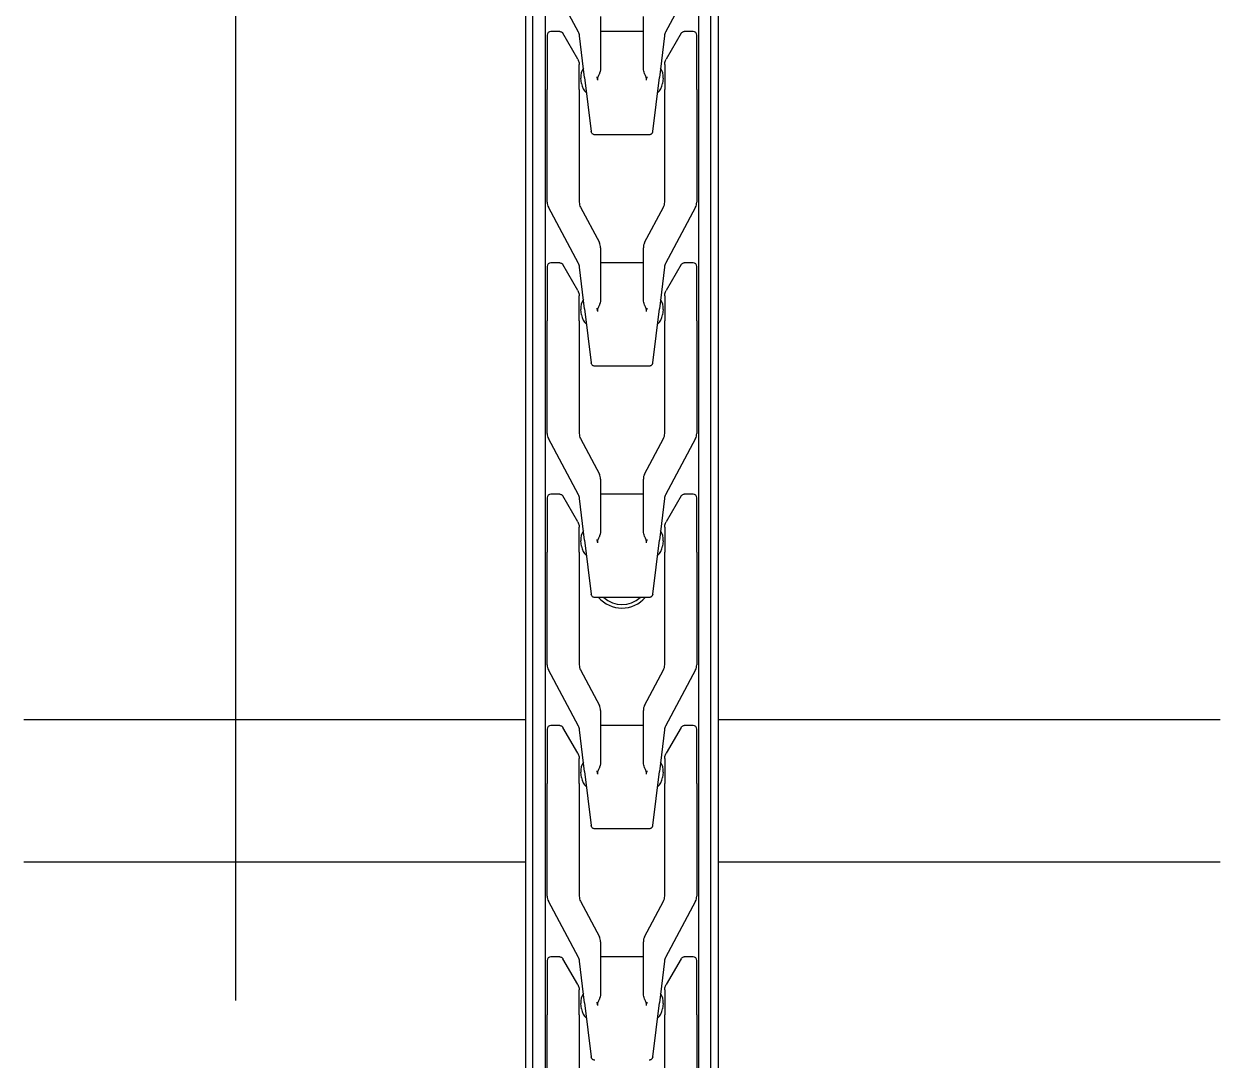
# Model space of a CAD drawing. Extents: x -3873 to 164127, y 7129 to 96529.
# Drawn here: x 42981.5 to 43317.5, y 39582.3 to 39873.5 of the extents above; entities that cross this region are included whole.
import ezdxf

# ---------------------------------------------------------------- set-up
doc = ezdxf.new("R2010")
doc.units = 0
for name, color, linetype in [('LAYOUT', 90, 'CONTINUOUS'), ('LAYOUT existing', 8, 'CONTINUOUS'), ('LAYOUT-KROMEKA', 1, 'CONTINUOUS')]:
    doc.layers.add(name, color=color, linetype=linetype)

# ---------------------------------------------------------------- blocks, each defined once
blk = doc.blocks.new('A$Ccf7c2aec')
at = {"layer": 'LAYOUT-KROMEKA'}
for p, q in [((1360.63, 623.1), (1360.63, 764.1)), ((1400.63, 623.1), (1400.63, 764.1)), ((175.51, 623.1), (1836.63, 623.1)), ((175.51, 621.1), (1836.63, 621.1)), ((169.51, 617.6), (1840.63, 617.6)), ((1286.03, 617.1), (1317.73, 617.1)), ((1332.98, 617.1), (1317.73, 617.1)), ((1333.85, 608.36), (1349.62, 616.75)), ((1333.98, 613.59), (1333.98, 616.1)), ((1351.03, 617.1), (1382.73, 617.1)), ((1397.98, 617.1), (1382.73, 617.1)), ((1398.85, 608.36), (1414.62, 616.75)), ((1398.98, 613.59), (1398.98, 616.1)), ((1416.03, 617.1), (1447.73, 617.1)), ((1462.98, 617.1), (1447.73, 617.1)), ((1463.85, 608.36), (1479.62, 616.75)), ((1463.98, 613.59), (1463.98, 616.1)), ((1481.03, 617.1), (1512.73, 617.1)), ((1527.98, 617.1), (1512.73, 617.1)), ((1528.85, 608.36), (1544.62, 616.75)), ((1528.98, 613.59), (1528.98, 616.1)), ((1546.03, 617.1), (1577.73, 617.1)), ((1592.98, 617.1), (1577.73, 617.1)), ((1593.85, 608.36), (1609.62, 616.75)), ((1593.98, 613.59), (1593.98, 616.1)), ((1326.18, 608.5), (1333.48, 612.72)), ((1391.18, 608.5), (1398.48, 612.72)), ((1456.18, 608.5), (1463.48, 612.72)), ((1521.18, 608.5), (1528.48, 612.72)), ((1586.18, 608.5), (1593.48, 612.72)), ((1317.73, 608.1), (1286.03, 608.1)), ((1321.11, 606.6), (1305.86, 604.73)), ((1317.73, 608.1), (1324.68, 608.1)), ((1319.36, 607.49), (1320.84, 607.67)), ((1321.11, 606.6), (1332.81, 608.03)), ((1349.62, 607.75), (1339.66, 602.45)), ((1382.73, 608.1), (1351.03, 608.1)), ((1386.11, 606.6), (1370.86, 604.73)), ((1382.73, 608.1), (1389.68, 608.1)), ((1384.36, 607.49), (1385.84, 607.67)), ((1386.11, 606.6), (1397.81, 608.03)), ((1414.62, 607.75), (1404.66, 602.45)), ((1447.73, 608.1), (1416.03, 608.1)), ((1451.11, 606.6), (1435.86, 604.73)), ((1447.73, 608.1), (1454.68, 608.1)), ((1449.36, 607.49), (1450.84, 607.67)), ((1451.11, 606.6), (1462.81, 608.03)), ((1479.62, 607.75), (1469.66, 602.45)), ((1512.73, 608.1), (1481.03, 608.1)), ((1516.11, 606.6), (1500.86, 604.73)), ((1512.73, 608.1), (1519.68, 608.1)), ((1514.36, 607.49), (1515.84, 607.67)), ((1516.11, 606.6), (1527.81, 608.03)), ((1544.62, 607.75), (1534.66, 602.45)), ((1577.73, 608.1), (1546.03, 608.1)), ((1581.11, 606.6), (1565.86, 604.73)), ((1577.73, 608.1), (1584.68, 608.1)), ((1579.36, 607.49), (1580.84, 607.67)), ((1581.11, 606.6), (1592.81, 608.03)), ((1338.25, 602.1), (1324.13, 602.1)), ((1333.98, 590.1), (1333.98, 602.1)), ((1369.98, 588.47), (1369.98, 603.73)), ((1403.25, 602.1), (1389.13, 602.1)), ((1398.98, 590.1), (1398.98, 602.1)), ((1434.98, 588.47), (1434.98, 603.73)), ((1468.25, 602.1), (1454.13, 602.1)), ((1463.98, 590.1), (1463.98, 602.1)), ((1499.98, 588.47), (1499.98, 603.73)), ((1533.25, 602.1), (1519.13, 602.1)), ((1528.98, 590.1), (1528.98, 602.1)), ((1564.98, 588.47), (1564.98, 603.73)), ((1598.25, 602.1), (1584.13, 602.1)), ((1593.98, 590.1), (1593.98, 602.1)), ((1324.13, 590.1), (1338.25, 590.1)), ((1339.66, 589.75), (1349.62, 584.45)), ((1389.13, 590.1), (1403.25, 590.1)), ((1404.66, 589.75), (1414.62, 584.45)), ((1454.13, 590.1), (1468.25, 590.1)), ((1469.66, 589.75), (1479.62, 584.45)), ((1519.13, 590.1), (1533.25, 590.1)), ((1534.66, 589.75), (1544.62, 584.45)), ((1584.13, 590.1), (1598.25, 590.1)), ((1305.86, 587.47), (1321.11, 585.6)), ((1320.84, 584.53), (1319.36, 584.71)), ((1332.81, 584.17), (1321.11, 585.6)), ((1370.86, 587.47), (1386.11, 585.6)), ((1385.84, 584.53), (1384.36, 584.71)), ((1397.81, 584.17), (1386.11, 585.6)), ((1435.86, 587.47), (1451.11, 585.6)), ((1450.84, 584.53), (1449.36, 584.71)), ((1462.81, 584.17), (1451.11, 585.6)), ((1500.86, 587.47), (1516.11, 585.6)), ((1515.84, 584.53), (1514.36, 584.71)), ((1527.81, 584.17), (1516.11, 585.6)), ((1565.86, 587.47), (1581.11, 585.6)), ((1580.84, 584.53), (1579.36, 584.71)), ((1592.81, 584.17), (1581.11, 585.6)), ((1286.03, 584.1), (1317.73, 584.1)), ((1324.68, 584.1), (1317.73, 584.1)), ((1333.48, 579.48), (1326.18, 583.7)), ((1349.62, 575.45), (1333.85, 583.84)), ((1351.03, 584.1), (1382.73, 584.1)), ((1389.68, 584.1), (1382.73, 584.1)), ((1398.48, 579.48), (1391.18, 583.7)), ((1414.62, 575.45), (1398.85, 583.84)), ((1416.03, 584.1), (1447.73, 584.1)), ((1454.68, 584.1), (1447.73, 584.1)), ((1463.48, 579.48), (1456.18, 583.7)), ((1479.62, 575.45), (1463.85, 583.84)), ((1481.03, 584.1), (1512.73, 584.1)), ((1519.68, 584.1), (1512.73, 584.1)), ((1528.48, 579.48), (1521.18, 583.7)), ((1544.62, 575.45), (1528.85, 583.84)), ((1546.03, 584.1), (1577.73, 584.1)), ((1584.68, 584.1), (1577.73, 584.1)), ((1593.48, 579.48), (1586.18, 583.7)), ((1609.62, 575.45), (1593.85, 583.84)), ((1333.98, 576.1), (1333.98, 578.61)), ((1398.98, 576.1), (1398.98, 578.61)), ((1463.98, 576.1), (1463.98, 578.61)), ((1528.98, 576.1), (1528.98, 578.61)), ((1593.98, 576.1), (1593.98, 578.61)), ((1840.63, 574.6), (169.51, 574.6)), ((1317.73, 575.1), (1286.03, 575.1)), ((1317.73, 575.1), (1332.98, 575.1)), ((1382.73, 575.1), (1351.03, 575.1)), ((1382.73, 575.1), (1397.98, 575.1)), ((1447.73, 575.1), (1416.03, 575.1)), ((1447.73, 575.1), (1462.98, 575.1)), ((1512.73, 575.1), (1481.03, 575.1)), ((1512.73, 575.1), (1527.98, 575.1)), ((1577.73, 575.1), (1546.03, 575.1)), ((1577.73, 575.1), (1592.98, 575.1)), ((175.51, 571.1), (1836.63, 571.1)), ((1836.63, 569.1), (175.51, 569.1)), ((1360.63, 428.1), (1360.63, 569.1)), ((1400.63, 428.1), (1400.63, 569.1))]:
    blk.add_line(p, q, dxfattribs=at)
for centre, radius, start, end in [((1332.98, 616.1), 1, 0, 90), ((1351.03, 614.1), 3, 90, 118), ((1397.98, 616.1), 1, 0, 90), ((1416.03, 614.1), 3, 90, 118), ((1462.98, 616.1), 1, 0, 90), ((1481.03, 614.1), 3, 90, 118), ((1527.98, 616.1), 1, 0, 90), ((1546.03, 614.1), 3, 90, 118), ((1592.98, 616.1), 1, 0, 90), ((1332.44, 611.01), 3, 276.9958, 298), ((1397.44, 611.01), 3, 276.9958, 298), ((1462.44, 611.01), 3, 276.9958, 298), ((1527.44, 611.01), 3, 276.9958, 298), ((1592.44, 611.01), 3, 276.9958, 298), ((1319.85, 603.52), 4, 96.9958, 140.527), ((1321.33, 603.7), 4, 53.4646, 96.9958), ((1351.03, 605.1), 3, 90, 118), ((1384.85, 603.52), 4, 96.9958, 140.527), ((1386.33, 603.7), 4, 53.4646, 96.9958), ((1416.03, 605.1), 3, 90, 118), ((1449.85, 603.52), 4, 96.9958, 140.527), ((1451.33, 603.7), 4, 53.4646, 96.9958), ((1481.03, 605.1), 3, 90, 118), ((1514.85, 603.52), 4, 96.9958, 140.527), ((1516.33, 603.7), 4, 53.4646, 96.9958), ((1546.03, 605.1), 3, 90, 118), ((1579.85, 603.52), 4, 96.9958, 140.527), ((1581.33, 603.7), 4, 53.4646, 96.9958), ((1338.25, 605.1), 3, 270, 298), ((1403.25, 605.1), 3, 270, 298), ((1440.63, 596.1), 8.65, 130.7817, 229.2183), ((1468.25, 605.1), 3, 270, 298), ((1533.25, 605.1), 3, 270, 298), ((1440.63, 596.1), 7.62, 137.8568, 222.1432), ((1338.25, 587.1), 3, 62, 90), ((1403.25, 587.1), 3, 62, 90), ((1468.25, 587.1), 3, 62, 90), ((1533.25, 587.1), 3, 62, 90), ((1319.85, 588.68), 4, 219.473, 263.0042), ((1321.33, 588.5), 4, 263.0042, 306.5354), ((1384.85, 588.68), 4, 219.473, 263.0042), ((1386.33, 588.5), 4, 263.0042, 306.5354), ((1449.85, 588.68), 4, 219.473, 263.0042), ((1451.33, 588.5), 4, 263.0042, 306.5354), ((1514.85, 588.68), 4, 219.473, 263.0042), ((1516.33, 588.5), 4, 263.0042, 306.5354), ((1579.85, 588.68), 4, 219.473, 263.0042), ((1581.33, 588.5), 4, 263.0042, 306.5354), ((1332.44, 581.19), 3, 62, 83.0042), ((1351.03, 587.1), 3, 242, 270), ((1397.44, 581.19), 3, 62, 83.0042), ((1416.03, 587.1), 3, 242, 270), ((1462.44, 581.19), 3, 62, 83.0042), ((1481.03, 587.1), 3, 242, 270), ((1527.44, 581.19), 3, 62, 83.0042), ((1546.03, 587.1), 3, 242, 270), ((1592.44, 581.19), 3, 62, 83.0042), ((1332.98, 576.1), 1, 270, 0), ((1351.03, 578.1), 3, 242, 270), ((1397.98, 576.1), 1, 270, 0), ((1416.03, 578.1), 3, 242, 270), ((1462.98, 576.1), 1, 270, 0), ((1481.03, 578.1), 3, 242, 270), ((1527.98, 576.1), 1, 270, 0), ((1546.03, 578.1), 3, 242, 270), ((1592.98, 576.1), 1, 270, 0)]:
    blk.add_arc(centre, radius, start, end, dxfattribs=at)
for points, knots in [([(1333.98, 613.59), (1333.98, 613.48), (1333.96, 613.36), (1333.89, 613.16), (1333.84, 613.06), (1333.71, 612.89), (1333.63, 612.81), (1333.52, 612.74), (1333.5, 612.73), (1333.48, 612.72)], [0.0000243, 0.0000243, 0.0000243, 0.0000243, 0.0328926, 0.0328926, 0.0653838, 0.0653838, 0.0978897, 0.0978897, 0.1042618, 0.1042618, 0.1042618, 0.1042618]), ([(1398.98, 613.59), (1398.98, 613.48), (1398.96, 613.36), (1398.89, 613.16), (1398.84, 613.06), (1398.71, 612.89), (1398.63, 612.81), (1398.52, 612.74), (1398.5, 612.73), (1398.48, 612.72)], [0.0000243, 0.0000243, 0.0000243, 0.0000243, 0.0328926, 0.0328926, 0.0653838, 0.0653838, 0.0978897, 0.0978897, 0.1042618, 0.1042618, 0.1042618, 0.1042618]), ([(1463.98, 613.59), (1463.98, 613.48), (1463.96, 613.36), (1463.89, 613.16), (1463.84, 613.06), (1463.71, 612.89), (1463.63, 612.81), (1463.52, 612.74), (1463.5, 612.73), (1463.48, 612.72)], [0.0000243, 0.0000243, 0.0000243, 0.0000243, 0.0328926, 0.0328926, 0.0653838, 0.0653838, 0.0978897, 0.0978897, 0.1042618, 0.1042618, 0.1042618, 0.1042618]), ([(1528.98, 613.59), (1528.98, 613.48), (1528.96, 613.36), (1528.89, 613.16), (1528.84, 613.06), (1528.71, 612.89), (1528.63, 612.81), (1528.52, 612.74), (1528.5, 612.73), (1528.48, 612.72)], [0.0000243, 0.0000243, 0.0000243, 0.0000243, 0.0328926, 0.0328926, 0.0653838, 0.0653838, 0.0978897, 0.0978897, 0.1042618, 0.1042618, 0.1042618, 0.1042618]), ([(1593.98, 613.59), (1593.98, 613.48), (1593.96, 613.36), (1593.89, 613.16), (1593.84, 613.06), (1593.71, 612.89), (1593.63, 612.81), (1593.52, 612.74), (1593.5, 612.73), (1593.48, 612.72)], [0.0000243, 0.0000243, 0.0000243, 0.0000243, 0.0328926, 0.0328926, 0.0653838, 0.0653838, 0.0978897, 0.0978897, 0.1042618, 0.1042618, 0.1042618, 0.1042618]), ([(1326.18, 608.5), (1325.87, 608.32), (1325.53, 608.2), (1325.17, 608.14), (1325.08, 608.13), (1324.99, 608.11), (1324.89, 608.11), (1324.82, 608.1), (1324.75, 608.1), (1324.68, 608.1)], [0, 0, 0, 0, 0.684637, 0.684637, 0.684637, 0.86523, 0.86523, 0.86523, 1, 1, 1, 1]), ([(1391.18, 608.5), (1390.87, 608.32), (1390.53, 608.2), (1390.17, 608.14), (1390.08, 608.13), (1389.99, 608.11), (1389.89, 608.11), (1389.82, 608.1), (1389.75, 608.1), (1389.68, 608.1)], [0, 0, 0, 0, 0.684637, 0.684637, 0.684637, 0.86523, 0.86523, 0.86523, 1, 1, 1, 1]), ([(1456.18, 608.5), (1455.87, 608.32), (1455.53, 608.2), (1455.17, 608.14), (1455.08, 608.13), (1454.99, 608.11), (1454.89, 608.11), (1454.82, 608.1), (1454.75, 608.1), (1454.68, 608.1)], [0, 0, 0, 0, 0.684637, 0.684637, 0.684637, 0.86523, 0.86523, 0.86523, 1, 1, 1, 1]), ([(1521.18, 608.5), (1520.87, 608.32), (1520.53, 608.2), (1520.17, 608.14), (1520.08, 608.13), (1519.99, 608.11), (1519.89, 608.11), (1519.82, 608.1), (1519.75, 608.1), (1519.68, 608.1)], [0, 0, 0, 0, 0.684637, 0.684637, 0.684637, 0.86523, 0.86523, 0.86523, 1, 1, 1, 1]), ([(1586.18, 608.5), (1585.87, 608.32), (1585.53, 608.2), (1585.17, 608.14), (1585.08, 608.13), (1584.99, 608.11), (1584.89, 608.11), (1584.82, 608.1), (1584.75, 608.1), (1584.68, 608.1)], [0, 0, 0, 0, 0.684637, 0.684637, 0.684637, 0.86523, 0.86523, 0.86523, 1, 1, 1, 1]), ([(1304.98, 603.73), (1304.98, 603.84), (1305, 603.95), (1305.07, 604.16), (1305.12, 604.25), (1305.25, 604.43), (1305.34, 604.5), (1305.52, 604.62), (1305.62, 604.67), (1305.74, 604.7), (1305.77, 604.71), (1305.8, 604.72), (1305.81, 604.72), (1305.83, 604.72), (1305.84, 604.72), (1305.85, 604.72), (1305.85, 604.72), (1305.85, 604.73), (1305.86, 604.73), (1305.86, 604.73), (1305.86, 604.73), (1305.86, 604.73), (1305.86, 604.73), (1305.86, 604.73), (1305.86, 604.73), (1305.86, 604.73), (1305.86, 604.73), (1305.86, 604.73), (1305.86, 604.73), (1305.86, 604.73), (1305.86, 604.73), (1305.86, 604.73)], [0.0000031, 0.0000031, 0.0000031, 0.0000031, 0.0324341, 0.0324341, 0.064942, 0.064942, 0.0974473, 0.0974473, 0.1299526, 0.1299526, 0.137103, 0.137103, 0.1406951, 0.1406951, 0.1424933, 0.1424933, 0.1433926, 0.1433926, 0.1438423, 0.1438423, 0.1440672, 0.1440672, 0.1441796, 0.1441796, 0.1442358, 0.1442358, 0.1442639, 0.1442639, 0.144278, 0.144278, 0.1443071, 0.1443071, 0.1443071, 0.1443071]), ([(1320.36, 602.88), (1320.64, 602.95), (1320.93, 603.02), (1321.21, 603.09), (1321.22, 603.1), (1321.22, 603.1), (1321.23, 603.1)], [0, 0, 0, 0, 0.971612, 0.971612, 0.971612, 1, 1, 1, 1]), ([(1320.36, 602.88), (1320.45, 602.91), (1320.54, 602.92), (1320.78, 602.92), (1320.91, 602.89), (1321.18, 602.8), (1321.31, 602.75), (1321.65, 602.62), (1321.86, 602.54), (1322.07, 602.46)], [-1.068908, -1.068908, -1.068908, -1.068908, -1.0410443, -1.0410443, -0.9974409, -0.9974409, -0.9538374, -0.9538374, -0.8852676, -0.8852676, -0.8852676, -0.8852676]), ([(1324.13, 602.1), (1323.56, 602.1), (1322.86, 602.21), (1322.21, 602.41), (1322.14, 602.44), (1322.07, 602.46)], [-0.3189368, -0.3189368, -0.3189368, -0.3189368, -0.1295167, -0.1295167, -0.1071311, -0.1071311, -0.1071311, -0.1071311]), ([(1369.98, 603.73), (1369.98, 603.84), (1370, 603.95), (1370.07, 604.16), (1370.12, 604.25), (1370.25, 604.43), (1370.34, 604.5), (1370.52, 604.62), (1370.62, 604.67), (1370.74, 604.7), (1370.77, 604.71), (1370.8, 604.72), (1370.81, 604.72), (1370.83, 604.72), (1370.84, 604.72), (1370.85, 604.72), (1370.85, 604.72), (1370.85, 604.73), (1370.86, 604.73), (1370.86, 604.73), (1370.86, 604.73), (1370.86, 604.73), (1370.86, 604.73), (1370.86, 604.73), (1370.86, 604.73), (1370.86, 604.73), (1370.86, 604.73), (1370.86, 604.73), (1370.86, 604.73), (1370.86, 604.73), (1370.86, 604.73), (1370.86, 604.73)], [0.0000031, 0.0000031, 0.0000031, 0.0000031, 0.0324341, 0.0324341, 0.064942, 0.064942, 0.0974473, 0.0974473, 0.1299526, 0.1299526, 0.137103, 0.137103, 0.1406951, 0.1406951, 0.1424933, 0.1424933, 0.1433926, 0.1433926, 0.1438423, 0.1438423, 0.1440672, 0.1440672, 0.1441796, 0.1441796, 0.1442358, 0.1442358, 0.1442639, 0.1442639, 0.144278, 0.144278, 0.1443691, 0.1443691, 0.1443691, 0.1443691]), ([(1385.36, 602.88), (1385.64, 602.95), (1385.93, 603.02), (1386.21, 603.09), (1386.22, 603.1), (1386.22, 603.1), (1386.23, 603.1)], [0, 0, 0, 0, 0.971612, 0.971612, 0.971612, 1, 1, 1, 1]), ([(1385.36, 602.88), (1385.45, 602.91), (1385.54, 602.92), (1385.78, 602.92), (1385.91, 602.89), (1386.18, 602.8), (1386.31, 602.75), (1386.65, 602.62), (1386.86, 602.54), (1387.07, 602.46)], [-1.068908, -1.068908, -1.068908, -1.068908, -1.0410443, -1.0410443, -0.9974409, -0.9974409, -0.9538374, -0.9538374, -0.8852676, -0.8852676, -0.8852676, -0.8852676]), ([(1389.13, 602.1), (1388.56, 602.1), (1387.86, 602.21), (1387.21, 602.41), (1387.14, 602.44), (1387.07, 602.46)], [-0.3189368, -0.3189368, -0.3189368, -0.3189368, -0.1295167, -0.1295167, -0.1071311, -0.1071311, -0.1071311, -0.1071311]), ([(1434.98, 603.73), (1434.98, 603.84), (1435, 603.95), (1435.07, 604.16), (1435.12, 604.25), (1435.25, 604.43), (1435.34, 604.5), (1435.52, 604.62), (1435.62, 604.67), (1435.74, 604.7), (1435.77, 604.71), (1435.8, 604.72), (1435.81, 604.72), (1435.83, 604.72), (1435.84, 604.72), (1435.85, 604.72), (1435.85, 604.72), (1435.85, 604.73), (1435.86, 604.73), (1435.86, 604.73), (1435.86, 604.73), (1435.86, 604.73), (1435.86, 604.73), (1435.86, 604.73), (1435.86, 604.73), (1435.86, 604.73), (1435.86, 604.73), (1435.86, 604.73), (1435.86, 604.73), (1435.86, 604.73), (1435.86, 604.73), (1435.86, 604.73)], [0.0000031, 0.0000031, 0.0000031, 0.0000031, 0.0324341, 0.0324341, 0.064942, 0.064942, 0.0974473, 0.0974473, 0.1299526, 0.1299526, 0.137103, 0.137103, 0.1406951, 0.1406951, 0.1424933, 0.1424933, 0.1433926, 0.1433926, 0.1438423, 0.1438423, 0.1440672, 0.1440672, 0.1441796, 0.1441796, 0.1442358, 0.1442358, 0.1442639, 0.1442639, 0.144278, 0.144278, 0.1443062, 0.1443062, 0.1443062, 0.1443062]), ([(1450.36, 602.88), (1450.64, 602.95), (1450.93, 603.02), (1451.21, 603.09), (1451.22, 603.1), (1451.22, 603.1), (1451.23, 603.1)], [0, 0, 0, 0, 0.971612, 0.971612, 0.971612, 1, 1, 1, 1]), ([(1450.36, 602.88), (1450.45, 602.91), (1450.54, 602.92), (1450.78, 602.92), (1450.91, 602.89), (1451.18, 602.8), (1451.31, 602.75), (1451.65, 602.62), (1451.86, 602.54), (1452.07, 602.46)], [-1.068908, -1.068908, -1.068908, -1.068908, -1.0410443, -1.0410443, -0.9974409, -0.9974409, -0.9538374, -0.9538374, -0.8852676, -0.8852676, -0.8852676, -0.8852676]), ([(1454.13, 602.1), (1453.56, 602.1), (1452.86, 602.21), (1452.21, 602.41), (1452.14, 602.44), (1452.07, 602.46)], [-0.3189368, -0.3189368, -0.3189368, -0.3189368, -0.1295167, -0.1295167, -0.1071311, -0.1071311, -0.1071311, -0.1071311]), ([(1499.98, 603.73), (1499.98, 603.84), (1500, 603.95), (1500.07, 604.16), (1500.12, 604.25), (1500.25, 604.43), (1500.34, 604.5), (1500.52, 604.62), (1500.62, 604.67), (1500.74, 604.7), (1500.77, 604.71), (1500.8, 604.72), (1500.81, 604.72), (1500.83, 604.72), (1500.84, 604.72), (1500.85, 604.72), (1500.85, 604.72), (1500.85, 604.73), (1500.86, 604.73), (1500.86, 604.73), (1500.86, 604.73), (1500.86, 604.73), (1500.86, 604.73), (1500.86, 604.73), (1500.86, 604.73), (1500.86, 604.73), (1500.86, 604.73), (1500.86, 604.73), (1500.86, 604.73), (1500.86, 604.73), (1500.86, 604.73), (1500.86, 604.73)], [0.0000031, 0.0000031, 0.0000031, 0.0000031, 0.0324341, 0.0324341, 0.064942, 0.064942, 0.0974473, 0.0974473, 0.1299526, 0.1299526, 0.137103, 0.137103, 0.1406951, 0.1406951, 0.1424933, 0.1424933, 0.1433926, 0.1433926, 0.1438423, 0.1438423, 0.1440672, 0.1440672, 0.1441796, 0.1441796, 0.1442358, 0.1442358, 0.1442639, 0.1442639, 0.144278, 0.144278, 0.1443341, 0.1443341, 0.1443341, 0.1443341]), ([(1515.36, 602.88), (1515.64, 602.95), (1515.93, 603.02), (1516.21, 603.09), (1516.22, 603.1), (1516.22, 603.1), (1516.23, 603.1)], [0, 0, 0, 0, 0.971612, 0.971612, 0.971612, 1, 1, 1, 1]), ([(1515.36, 602.88), (1515.45, 602.91), (1515.54, 602.92), (1515.78, 602.92), (1515.91, 602.89), (1516.18, 602.8), (1516.31, 602.75), (1516.65, 602.62), (1516.86, 602.54), (1517.07, 602.46)], [-1.068908, -1.068908, -1.068908, -1.068908, -1.0410443, -1.0410443, -0.9974409, -0.9974409, -0.9538374, -0.9538374, -0.8852676, -0.8852676, -0.8852676, -0.8852676]), ([(1519.13, 602.1), (1518.56, 602.1), (1517.86, 602.21), (1517.21, 602.41), (1517.14, 602.44), (1517.07, 602.46)], [-0.3189368, -0.3189368, -0.3189368, -0.3189368, -0.1295167, -0.1295167, -0.1071311, -0.1071311, -0.1071311, -0.1071311]), ([(1564.98, 603.73), (1564.98, 603.84), (1565, 603.95), (1565.07, 604.16), (1565.12, 604.25), (1565.25, 604.43), (1565.34, 604.5), (1565.52, 604.62), (1565.62, 604.67), (1565.74, 604.7), (1565.77, 604.71), (1565.8, 604.72), (1565.81, 604.72), (1565.83, 604.72), (1565.84, 604.72), (1565.85, 604.72), (1565.85, 604.72), (1565.85, 604.73), (1565.86, 604.73), (1565.86, 604.73), (1565.86, 604.73), (1565.86, 604.73), (1565.86, 604.73), (1565.86, 604.73), (1565.86, 604.73), (1565.86, 604.73), (1565.86, 604.73), (1565.86, 604.73), (1565.86, 604.73), (1565.86, 604.73), (1565.86, 604.73), (1565.86, 604.73)], [0.0000031, 0.0000031, 0.0000031, 0.0000031, 0.0324341, 0.0324341, 0.064942, 0.064942, 0.0974473, 0.0974473, 0.1299526, 0.1299526, 0.137103, 0.137103, 0.1406951, 0.1406951, 0.1424933, 0.1424933, 0.1433926, 0.1433926, 0.1438423, 0.1438423, 0.1440672, 0.1440672, 0.1441796, 0.1441796, 0.1442358, 0.1442358, 0.1442639, 0.1442639, 0.144278, 0.144278, 0.1443374, 0.1443374, 0.1443374, 0.1443374]), ([(1580.36, 602.88), (1580.64, 602.95), (1580.93, 603.02), (1581.21, 603.09), (1581.22, 603.1), (1581.22, 603.1), (1581.23, 603.1)], [0, 0, 0, 0, 0.971612, 0.971612, 0.971612, 1, 1, 1, 1]), ([(1580.36, 602.88), (1580.45, 602.91), (1580.54, 602.92), (1580.78, 602.92), (1580.91, 602.89), (1581.18, 602.8), (1581.31, 602.75), (1581.65, 602.62), (1581.86, 602.54), (1582.07, 602.46)], [-1.068908, -1.068908, -1.068908, -1.068908, -1.0410443, -1.0410443, -0.9974409, -0.9974409, -0.9538374, -0.9538374, -0.8852676, -0.8852676, -0.8852676, -0.8852676]), ([(1584.13, 602.1), (1583.56, 602.1), (1582.86, 602.21), (1582.21, 602.41), (1582.14, 602.44), (1582.07, 602.46)], [-0.3189368, -0.3189368, -0.3189368, -0.3189368, -0.1295167, -0.1295167, -0.1071311, -0.1071311, -0.1071311, -0.1071311]), ([(1305.86, 587.47), (1305.83, 587.48), (1305.8, 587.48), (1305.74, 587.5), (1305.71, 587.5), (1305.62, 587.53), (1305.56, 587.56), (1305.43, 587.63), (1305.36, 587.68), (1305.24, 587.79), (1305.19, 587.86), (1305.1, 588), (1305.06, 588.07), (1305, 588.25), (1304.98, 588.36), (1304.98, 588.47)], [0, 0, 0, 0, 0.0095368, 0.0095368, 0.0189869, 0.0189869, 0.0372936, 0.0372936, 0.0624864, 0.0624864, 0.0876792, 0.0876792, 0.112872, 0.112872, 0.1445015, 0.1445015, 0.1445015, 0.1445015]), ([(1322.07, 589.74), (1321.86, 589.66), (1321.65, 589.58), (1321.31, 589.45), (1321.18, 589.4), (1320.91, 589.31), (1320.78, 589.28), (1320.54, 589.28), (1320.45, 589.29), (1320.36, 589.32)], [0.8852676, 0.8852676, 0.8852676, 0.8852676, 0.9538374, 0.9538374, 0.9974409, 0.9974409, 1.0410443, 1.0410443, 1.068908, 1.068908, 1.068908, 1.068908]), ([(1321.23, 589.1), (1321.22, 589.1), (1321.22, 589.1), (1321.21, 589.11), (1320.93, 589.18), (1320.64, 589.25), (1320.36, 589.32)], [0, 0, 0, 0, 0.028388, 0.028388, 0.028388, 1, 1, 1, 1]), ([(1322.07, 589.74), (1322.11, 589.75), (1322.15, 589.76), (1322.43, 589.86), (1322.67, 589.92), (1323.28, 590.05), (1323.71, 590.1), (1324.13, 590.1)], [-0.4553156, -0.4553156, -0.4553156, -0.4553156, -0.4433521, -0.4433521, -0.371047, -0.371047, -0.2439974, -0.2439974, -0.2439974, -0.2439974]), ([(1370.86, 587.47), (1370.8, 587.48), (1370.74, 587.5), (1370.62, 587.53), (1370.56, 587.56), (1370.43, 587.63), (1370.36, 587.68), (1370.24, 587.79), (1370.19, 587.86), (1370.1, 588), (1370.06, 588.07), (1370, 588.25), (1369.98, 588.36), (1369.98, 588.47)], [0, 0, 0, 0, 0.0189655, 0.0189655, 0.0372722, 0.0372722, 0.062465, 0.062465, 0.0876578, 0.0876578, 0.1128506, 0.1128506, 0.1444801, 0.1444801, 0.1444801, 0.1444801]), ([(1387.07, 589.74), (1386.86, 589.66), (1386.65, 589.58), (1386.31, 589.45), (1386.18, 589.4), (1385.91, 589.31), (1385.78, 589.28), (1385.54, 589.28), (1385.45, 589.29), (1385.36, 589.32)], [0.8852676, 0.8852676, 0.8852676, 0.8852676, 0.9538374, 0.9538374, 0.9974409, 0.9974409, 1.0410443, 1.0410443, 1.068908, 1.068908, 1.068908, 1.068908]), ([(1386.23, 589.1), (1386.22, 589.1), (1386.22, 589.1), (1386.21, 589.11), (1385.93, 589.18), (1385.64, 589.25), (1385.36, 589.32)], [0, 0, 0, 0, 0.028388, 0.028388, 0.028388, 1, 1, 1, 1]), ([(1387.07, 589.74), (1387.11, 589.75), (1387.15, 589.76), (1387.43, 589.86), (1387.67, 589.92), (1388.28, 590.05), (1388.71, 590.1), (1389.13, 590.1)], [-0.4553156, -0.4553156, -0.4553156, -0.4553156, -0.4433521, -0.4433521, -0.371047, -0.371047, -0.2439974, -0.2439974, -0.2439974, -0.2439974]), ([(1435.86, 587.47), (1435.86, 587.47), (1435.86, 587.47), (1435.86, 587.47), (1435.86, 587.47), (1435.86, 587.47), (1435.86, 587.47), (1435.86, 587.47), (1435.86, 587.47), (1435.86, 587.47), (1435.86, 587.47), (1435.85, 587.47), (1435.85, 587.47), (1435.85, 587.48), (1435.84, 587.48), (1435.83, 587.48), (1435.82, 587.48), (1435.8, 587.48), (1435.78, 587.49), (1435.74, 587.5), (1435.71, 587.5), (1435.62, 587.53), (1435.56, 587.56), (1435.43, 587.63), (1435.36, 587.68), (1435.24, 587.79), (1435.19, 587.86), (1435.1, 588), (1435.06, 588.07), (1435, 588.25), (1434.98, 588.36), (1434.98, 588.47)], [0, 0, 0, 0, 0.0000187, 0.0000187, 0.000056, 0.000056, 0.0001306, 0.0001306, 0.0002799, 0.0002799, 0.0005785, 0.0005785, 0.0011757, 0.0011757, 0.0023699, 0.0023699, 0.0047569, 0.0047569, 0.0095212, 0.0095212, 0.0189714, 0.0189714, 0.037278, 0.037278, 0.0624708, 0.0624708, 0.0876637, 0.0876637, 0.1128565, 0.1128565, 0.144486, 0.144486, 0.144486, 0.144486]), ([(1452.07, 589.74), (1451.86, 589.66), (1451.65, 589.58), (1451.31, 589.45), (1451.18, 589.4), (1450.91, 589.31), (1450.78, 589.28), (1450.54, 589.28), (1450.45, 589.29), (1450.36, 589.32)], [0.8852676, 0.8852676, 0.8852676, 0.8852676, 0.9538374, 0.9538374, 0.9974409, 0.9974409, 1.0410443, 1.0410443, 1.068908, 1.068908, 1.068908, 1.068908]), ([(1451.23, 589.1), (1451.22, 589.1), (1451.22, 589.1), (1451.21, 589.11), (1450.93, 589.18), (1450.64, 589.25), (1450.36, 589.32)], [0, 0, 0, 0, 0.028388, 0.028388, 0.028388, 1, 1, 1, 1]), ([(1452.07, 589.74), (1452.11, 589.75), (1452.15, 589.76), (1452.43, 589.86), (1452.67, 589.92), (1453.28, 590.05), (1453.71, 590.1), (1454.13, 590.1)], [-0.4553156, -0.4553156, -0.4553156, -0.4553156, -0.4433521, -0.4433521, -0.371047, -0.371047, -0.2439974, -0.2439974, -0.2439974, -0.2439974]), ([(1500.86, 587.47), (1500.8, 587.48), (1500.74, 587.5), (1500.62, 587.53), (1500.56, 587.56), (1500.43, 587.63), (1500.36, 587.68), (1500.24, 587.79), (1500.19, 587.86), (1500.1, 588), (1500.06, 588.07), (1500, 588.25), (1499.98, 588.36), (1499.98, 588.47)], [0, 0, 0, 0, 0.0189655, 0.0189655, 0.0372722, 0.0372722, 0.062465, 0.062465, 0.0876578, 0.0876578, 0.1128506, 0.1128506, 0.1444801, 0.1444801, 0.1444801, 0.1444801]), ([(1517.07, 589.74), (1516.86, 589.66), (1516.65, 589.58), (1516.31, 589.45), (1516.18, 589.4), (1515.91, 589.31), (1515.78, 589.28), (1515.54, 589.28), (1515.45, 589.29), (1515.36, 589.32)], [0.8852676, 0.8852676, 0.8852676, 0.8852676, 0.9538374, 0.9538374, 0.9974409, 0.9974409, 1.0410443, 1.0410443, 1.068908, 1.068908, 1.068908, 1.068908]), ([(1516.23, 589.1), (1516.22, 589.1), (1516.22, 589.1), (1516.21, 589.11), (1515.93, 589.18), (1515.64, 589.25), (1515.36, 589.32)], [0, 0, 0, 0, 0.028388, 0.028388, 0.028388, 1, 1, 1, 1]), ([(1517.07, 589.74), (1517.11, 589.75), (1517.15, 589.76), (1517.43, 589.86), (1517.67, 589.92), (1518.28, 590.05), (1518.71, 590.1), (1519.13, 590.1)], [-0.4553156, -0.4553156, -0.4553156, -0.4553156, -0.4433521, -0.4433521, -0.371047, -0.371047, -0.2439974, -0.2439974, -0.2439974, -0.2439974]), ([(1565.86, 587.47), (1565.8, 587.48), (1565.74, 587.5), (1565.62, 587.53), (1565.56, 587.56), (1565.43, 587.63), (1565.36, 587.68), (1565.24, 587.79), (1565.19, 587.86), (1565.1, 588), (1565.06, 588.07), (1565, 588.25), (1564.98, 588.36), (1564.98, 588.47)], [0, 0, 0, 0, 0.0189655, 0.0189655, 0.0372722, 0.0372722, 0.062465, 0.062465, 0.0876578, 0.0876578, 0.1128506, 0.1128506, 0.1444801, 0.1444801, 0.1444801, 0.1444801]), ([(1582.07, 589.74), (1581.86, 589.66), (1581.65, 589.58), (1581.31, 589.45), (1581.18, 589.4), (1580.91, 589.31), (1580.78, 589.28), (1580.54, 589.28), (1580.45, 589.29), (1580.36, 589.32)], [0.8852676, 0.8852676, 0.8852676, 0.8852676, 0.9538374, 0.9538374, 0.9974409, 0.9974409, 1.0410443, 1.0410443, 1.068908, 1.068908, 1.068908, 1.068908]), ([(1581.23, 589.1), (1581.22, 589.1), (1581.22, 589.1), (1581.21, 589.11), (1580.93, 589.18), (1580.64, 589.25), (1580.36, 589.32)], [0, 0, 0, 0, 0.028388, 0.028388, 0.028388, 1, 1, 1, 1]), ([(1582.07, 589.74), (1582.11, 589.75), (1582.15, 589.76), (1582.43, 589.86), (1582.67, 589.92), (1583.28, 590.05), (1583.71, 590.1), (1584.13, 590.1)], [-0.4553156, -0.4553156, -0.4553156, -0.4553156, -0.4433521, -0.4433521, -0.371047, -0.371047, -0.2439974, -0.2439974, -0.2439974, -0.2439974]), ([(1324.68, 584.1), (1325.06, 584.1), (1325.44, 584.03), (1325.8, 583.88), (1325.93, 583.83), (1326.06, 583.77), (1326.18, 583.7)], [0, 0, 0, 0, 0.729999, 0.729999, 0.729999, 1, 1, 1, 1]), ([(1389.68, 584.1), (1390.06, 584.1), (1390.44, 584.03), (1390.8, 583.88), (1390.93, 583.83), (1391.06, 583.77), (1391.18, 583.7)], [0, 0, 0, 0, 0.729999, 0.729999, 0.729999, 1, 1, 1, 1]), ([(1454.68, 584.1), (1455.06, 584.1), (1455.44, 584.03), (1455.8, 583.88), (1455.93, 583.83), (1456.06, 583.77), (1456.18, 583.7)], [0, 0, 0, 0, 0.729999, 0.729999, 0.729999, 1, 1, 1, 1]), ([(1519.68, 584.1), (1520.06, 584.1), (1520.44, 584.03), (1520.8, 583.88), (1520.93, 583.83), (1521.06, 583.77), (1521.18, 583.7)], [0, 0, 0, 0, 0.729999, 0.729999, 0.729999, 1, 1, 1, 1]), ([(1584.68, 584.1), (1585.06, 584.1), (1585.44, 584.03), (1585.8, 583.88), (1585.93, 583.83), (1586.06, 583.77), (1586.18, 583.7)], [0, 0, 0, 0, 0.729999, 0.729999, 0.729999, 1, 1, 1, 1]), ([(1333.48, 579.48), (1333.58, 579.43), (1333.66, 579.36), (1333.81, 579.19), (1333.86, 579.1), (1333.95, 578.9), (1333.97, 578.79), (1333.98, 578.66), (1333.98, 578.64), (1333.98, 578.61)], [0, 0, 0, 0, 0.0323681, 0.0323681, 0.0648784, 0.0648784, 0.0973836, 0.0973836, 0.104244, 0.104244, 0.104244, 0.104244]), ([(1398.48, 579.48), (1398.58, 579.43), (1398.66, 579.36), (1398.81, 579.19), (1398.86, 579.1), (1398.95, 578.9), (1398.97, 578.79), (1398.98, 578.66), (1398.98, 578.64), (1398.98, 578.61)], [0, 0, 0, 0, 0.0323681, 0.0323681, 0.0648784, 0.0648784, 0.0973836, 0.0973836, 0.104244, 0.104244, 0.104244, 0.104244]), ([(1463.48, 579.48), (1463.58, 579.43), (1463.66, 579.36), (1463.81, 579.19), (1463.86, 579.1), (1463.95, 578.9), (1463.97, 578.79), (1463.98, 578.66), (1463.98, 578.64), (1463.98, 578.61)], [0, 0, 0, 0, 0.0323681, 0.0323681, 0.0648784, 0.0648784, 0.0973836, 0.0973836, 0.104244, 0.104244, 0.104244, 0.104244]), ([(1528.48, 579.48), (1528.58, 579.43), (1528.66, 579.36), (1528.81, 579.19), (1528.86, 579.1), (1528.95, 578.9), (1528.97, 578.79), (1528.98, 578.66), (1528.98, 578.64), (1528.98, 578.61)], [0, 0, 0, 0, 0.0323681, 0.0323681, 0.0648784, 0.0648784, 0.0973836, 0.0973836, 0.104244, 0.104244, 0.104244, 0.104244]), ([(1593.48, 579.48), (1593.58, 579.43), (1593.66, 579.36), (1593.81, 579.19), (1593.86, 579.1), (1593.95, 578.9), (1593.97, 578.79), (1593.98, 578.66), (1593.98, 578.64), (1593.98, 578.61)], [0, 0, 0, 0, 0.0323681, 0.0323681, 0.0648784, 0.0648784, 0.0973836, 0.0973836, 0.104244, 0.104244, 0.104244, 0.104244])]:
    blk.add_open_spline(points, degree=3, knots=knots, dxfattribs=at)

msp = doc.modelspace()

# ---------------------------------------------------------------- linework, layer by layer
at = {"layer": 'LAYOUT existing', "linetype": 'Continuous', "ltscale": 20}
msp.add_line((43040.87, 44479.05), (43040.88, 39599.04), dxfattribs=at)

# ---------------------------------------------------------------- block references
at = {"layer": 'LAYOUT', "color": 4, "linetype": 'Continuous', "ltscale": 20, "rotation": 90}
msp.add_blockref('A$Ccf7c2aec', (43745.56, 38277.35), dxfattribs=at)

doc.saveas('drawing.dxf')
